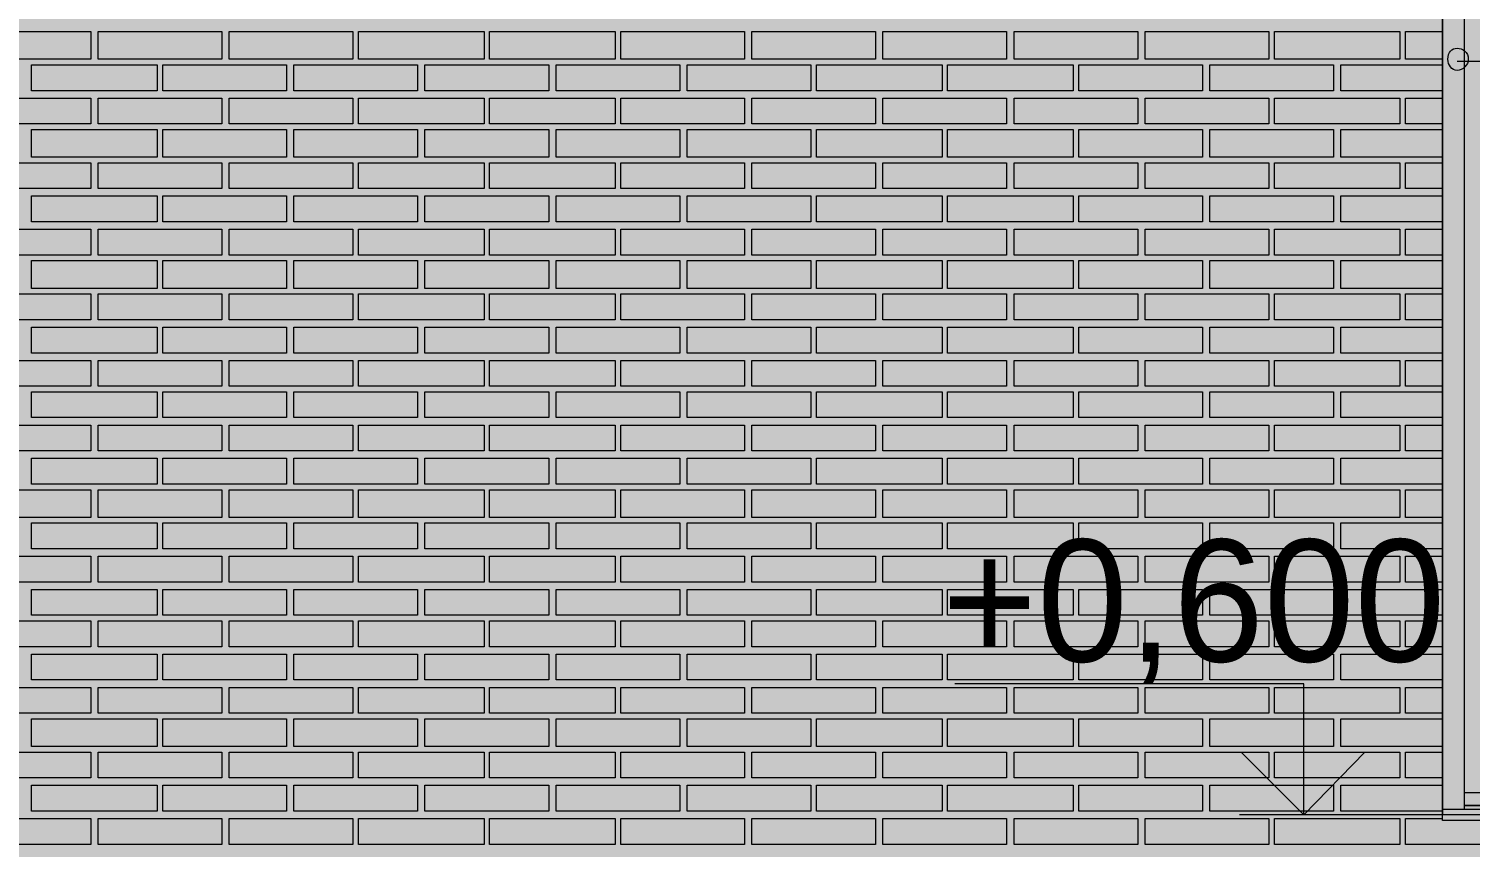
# Model space of a CAD drawing. Header units: millimetres. Extents: x -28928 to 100580, y -22867 to 36490.
# Drawn here: x -16018 to -12715, y 16819 to 18694 of the extents above; entities that cross this region are included whole.
import ezdxf

# ---------------------------------------------------------------- set-up
doc = ezdxf.new("R2010")
doc.units = ezdxf.units.MM
doc.layers.add('PDF _Геометрия', color=7, linetype='Continuous', true_color=0x8f8e8d)
doc.layers.add('PDF _Сплошная заливка', color=7, linetype='Continuous', true_color=0xffffff)
doc.layers.add('PDF _Текст', color=7, linetype='Continuous')

msp = doc.modelspace()

# ---------------------------------------------------------------- hatches: boundary and pattern name
at = {"layer": 'PDF _Сплошная заливка', "true_color": 0xdcd6cf, "transparency": 33554559}
msp.add_hatch(color=254, dxfattribs=at).paths.add_polyline_path([(-18676.6, 16343.4), (-18676.6, 19592.6), (-17276.3, 19592.6), (-17276.3, 16343.4), (19112.6, 16343.4), (19112.6, 30089.1), (-21853.9, 30089.1), (-21853.9, 16343.4), (-21375.9, 16343.4), (-21375.9, 19592.6), (-19277.4, 19592.6), (-19277.4, 16343.4)])

# ---------------------------------------------------------------- linework, layer by layer
at = {"layer": 'PDF _Геометрия', "color": 7, "lineweight": 9}
for points in [[(-12681.6, 16944.1), (-12728.2, 16944.1), (-12728.2, 18243), (-12728.2, 19516.4), (-12728.2, 19592.6), (-12778.9, 19592.6), (-12778.9, 19516.4), (-12778.9, 18243), (-12778.9, 16969.5), (-12778.9, 16893.4), (-12778.9, 19592.6), (-11780.5, 19592.6)], [(-12728.2, 16906), (-12728.2, 16969.5), (-12728.2, 18243), (-12728.2, 19541.8), (-12681.6, 19541.8)], [(-12745.1, 18619.5), (-11674.7, 18619.5)], [(-12690.1, 16893.4), (-12952.4, 16893.4), (-13096.3, 16893.4), (-13096.3, 17193.7), (-13895.9, 17193.7)], [(-11831.3, 16944.1), (-12728.2, 16944.1)], [(-11831.3, 16914.5), (-12728.2, 16914.5), (-11831.3, 16914.5)], [(-11831.3, 16914.5), (-12728.2, 16914.5)], [(-12943.9, 16893.4), (-13244.3, 16893.4)], [(-12778.9, 16906), (-12778.9, 16906)], [(-12778.9, 16880.7), (-12778.9, 16884.9)]]:
    msp.add_lwpolyline(points, dxfattribs=at)
at = {"layer": 'PDF _Геометрия', "lineweight": 9}
for points in [[(-15875.9, 18687.2), (-15875.9, 18623.7), (-16159.3, 18623.7), (-16159.3, 18687.2)], [(-15575.5, 18687.2), (-15575.5, 18623.7), (-15858.9, 18623.7), (-15858.9, 18687.2)], [(-15275.1, 18687.2), (-15275.1, 18623.7), (-15558.6, 18623.7), (-15558.6, 18687.2)], [(-14974.7, 18687.2), (-14974.7, 18623.7), (-15262.4, 18623.7), (-15262.4, 18687.2)], [(-14674.3, 18687.2), (-14674.3, 18623.7), (-14962, 18623.7), (-14962, 18687.2)], [(-14378.2, 18687.2), (-14378.2, 18623.7), (-14661.6, 18623.7), (-14661.6, 18687.2)], [(-14077.8, 18687.2), (-14077.8, 18623.7), (-14361.3, 18623.7), (-14361.3, 18687.2)], [(-13777.4, 18687.2), (-13777.4, 18623.7), (-14060.9, 18623.7), (-14060.9, 18687.2)], [(-13477, 18687.2), (-13477, 18623.7), (-13760.5, 18623.7), (-13760.5, 18687.2)], [(-13176.6, 18687.2), (-13176.6, 18623.7), (-13460.1, 18623.7), (-13460.1, 18687.2)], [(-12876.3, 18687.2), (-12876.3, 18623.7), (-13163.9, 18623.7), (-13163.9, 18687.2)], [(-15723.6, 18551.8), (-15867.4, 18551.8), (-16011.3, 18551.8), (-16011.3, 18611), (-15867.4, 18611), (-15723.6, 18611)], [(-15427.4, 18551.8), (-15567, 18551.8), (-15710.9, 18551.8), (-15710.9, 18611), (-15567, 18611), (-15427.4, 18611)], [(-15127, 18551.8), (-15266.6, 18551.8), (-15410.5, 18551.8), (-15410.5, 18611), (-15266.6, 18611), (-15127, 18611)], [(-14826.6, 18551.8), (-14970.5, 18551.8), (-15110.1, 18551.8), (-15110.1, 18611), (-14970.5, 18611), (-14826.6, 18611)], [(-14526.3, 18551.8), (-14670.1, 18551.8), (-14809.7, 18551.8), (-14809.7, 18611), (-14670.1, 18611), (-14526.3, 18611)], [(-14225.9, 18551.8), (-14369.7, 18551.8), (-14509.3, 18551.8), (-14509.3, 18611), (-14369.7, 18611), (-14225.9, 18611)], [(-13925.5, 18551.8), (-14069.3, 18551.8), (-14213.2, 18551.8), (-14213.2, 18611), (-14069.3, 18611), (-13925.5, 18611)], [(-13625.1, 18551.8), (-13768.9, 18551.8), (-13912.8, 18551.8), (-13912.8, 18611), (-13768.9, 18611), (-13625.1, 18611)], [(-13328.9, 18551.8), (-13468.6, 18551.8), (-13612.4, 18551.8), (-13612.4, 18611), (-13468.6, 18611), (-13328.9, 18611)], [(-13028.6, 18551.8), (-13168.2, 18551.8), (-13312, 18551.8), (-13312, 18611), (-13168.2, 18611), (-13028.6, 18611)], [(-15875.9, 18534.9), (-15875.9, 18475.7), (-16159.3, 18475.7), (-16159.3, 18534.9)], [(-15575.5, 18534.9), (-15575.5, 18475.7), (-15858.9, 18475.7), (-15858.9, 18534.9)], [(-15275.1, 18534.9), (-15275.1, 18475.7), (-15558.6, 18475.7), (-15558.6, 18534.9)], [(-14974.7, 18534.9), (-14974.7, 18475.7), (-15262.4, 18475.7), (-15262.4, 18534.9)], [(-14674.3, 18534.9), (-14674.3, 18475.7), (-14962, 18475.7), (-14962, 18534.9)], [(-14378.2, 18534.9), (-14378.2, 18475.7), (-14661.6, 18475.7), (-14661.6, 18534.9)], [(-14077.8, 18534.9), (-14077.8, 18475.7), (-14361.3, 18475.7), (-14361.3, 18534.9)], [(-13777.4, 18534.9), (-13777.4, 18475.7), (-14060.9, 18475.7), (-14060.9, 18534.9)], [(-13477, 18534.9), (-13477, 18475.7), (-13760.5, 18475.7), (-13760.5, 18534.9)], [(-13176.6, 18534.9), (-13176.6, 18475.7), (-13460.1, 18475.7), (-13460.1, 18534.9)], [(-12876.3, 18534.9), (-12876.3, 18475.7), (-13163.9, 18475.7), (-13163.9, 18534.9)], [(-15723.6, 18399.5), (-15867.4, 18399.5), (-16011.3, 18399.5), (-16011.3, 18463), (-15867.4, 18463), (-15723.6, 18463)], [(-15427.4, 18399.5), (-15567, 18399.5), (-15710.9, 18399.5), (-15710.9, 18463), (-15567, 18463), (-15427.4, 18463)], [(-15127, 18399.5), (-15266.6, 18399.5), (-15410.5, 18399.5), (-15410.5, 18463), (-15266.6, 18463), (-15127, 18463)], [(-14826.6, 18399.5), (-14970.5, 18399.5), (-15110.1, 18399.5), (-15110.1, 18463), (-14970.5, 18463), (-14826.6, 18463)], [(-14526.3, 18399.5), (-14670.1, 18399.5), (-14809.7, 18399.5), (-14809.7, 18463), (-14670.1, 18463), (-14526.3, 18463)], [(-14225.9, 18399.5), (-14369.7, 18399.5), (-14509.3, 18399.5), (-14509.3, 18463), (-14369.7, 18463), (-14225.9, 18463)], [(-13925.5, 18399.5), (-14069.3, 18399.5), (-14213.2, 18399.5), (-14213.2, 18463), (-14069.3, 18463), (-13925.5, 18463)], [(-13625.1, 18399.5), (-13768.9, 18399.5), (-13912.8, 18399.5), (-13912.8, 18463), (-13768.9, 18463), (-13625.1, 18463)], [(-13328.9, 18399.5), (-13468.6, 18399.5), (-13612.4, 18399.5), (-13612.4, 18463), (-13468.6, 18463), (-13328.9, 18463)], [(-13028.6, 18399.5), (-13168.2, 18399.5), (-13312, 18399.5), (-13312, 18463), (-13168.2, 18463), (-13028.6, 18463)], [(-15875.9, 18386.8), (-15875.9, 18327.6), (-16159.3, 18327.6), (-16159.3, 18386.8)], [(-15575.5, 18386.8), (-15575.5, 18327.6), (-15858.9, 18327.6), (-15858.9, 18386.8)], [(-15275.1, 18386.8), (-15275.1, 18327.6), (-15558.6, 18327.6), (-15558.6, 18386.8)], [(-14974.7, 18386.8), (-14974.7, 18327.6), (-15262.4, 18327.6), (-15262.4, 18386.8)], [(-14674.3, 18386.8), (-14674.3, 18327.6), (-14962, 18327.6), (-14962, 18386.8)], [(-14378.2, 18386.8), (-14378.2, 18327.6), (-14661.6, 18327.6), (-14661.6, 18386.8)], [(-14077.8, 18386.8), (-14077.8, 18327.6), (-14361.3, 18327.6), (-14361.3, 18386.8)], [(-13777.4, 18386.8), (-13777.4, 18327.6), (-14060.9, 18327.6), (-14060.9, 18386.8)], [(-13477, 18386.8), (-13477, 18327.6), (-13760.5, 18327.6), (-13760.5, 18386.8)], [(-13176.6, 18386.8), (-13176.6, 18327.6), (-13460.1, 18327.6), (-13460.1, 18386.8)], [(-12876.3, 18386.8), (-12876.3, 18327.6), (-13163.9, 18327.6), (-13163.9, 18386.8)], [(-15723.6, 18251.4), (-15867.4, 18251.4), (-16011.3, 18251.4), (-16011.3, 18310.7), (-15867.4, 18310.7), (-15723.6, 18310.7)], [(-15427.4, 18251.4), (-15567, 18251.4), (-15710.9, 18251.4), (-15710.9, 18310.7), (-15567, 18310.7), (-15427.4, 18310.7)], [(-15127, 18251.4), (-15266.6, 18251.4), (-15410.5, 18251.4), (-15410.5, 18310.7), (-15266.6, 18310.7), (-15127, 18310.7)], [(-14826.6, 18251.4), (-14970.5, 18251.4), (-15110.1, 18251.4), (-15110.1, 18310.7), (-14970.5, 18310.7), (-14826.6, 18310.7)], [(-14526.3, 18251.4), (-14670.1, 18251.4), (-14809.7, 18251.4), (-14809.7, 18310.7), (-14670.1, 18310.7), (-14526.3, 18310.7)], [(-14225.9, 18251.4), (-14369.7, 18251.4), (-14509.3, 18251.4), (-14509.3, 18310.7), (-14369.7, 18310.7), (-14225.9, 18310.7)], [(-13925.5, 18251.4), (-14069.3, 18251.4), (-14213.2, 18251.4), (-14213.2, 18310.7), (-14069.3, 18310.7), (-13925.5, 18310.7)], [(-13625.1, 18251.4), (-13768.9, 18251.4), (-13912.8, 18251.4), (-13912.8, 18310.7), (-13768.9, 18310.7), (-13625.1, 18310.7)], [(-13328.9, 18251.4), (-13468.6, 18251.4), (-13612.4, 18251.4), (-13612.4, 18310.7), (-13468.6, 18310.7), (-13328.9, 18310.7)], [(-13028.6, 18251.4), (-13168.2, 18251.4), (-13312, 18251.4), (-13312, 18310.7), (-13168.2, 18310.7), (-13028.6, 18310.7)], [(-15875.9, 18234.5), (-15875.9, 18175.3), (-16159.3, 18175.3), (-16159.3, 18234.5)], [(-15575.5, 18234.5), (-15575.5, 18175.3), (-15858.9, 18175.3), (-15858.9, 18234.5)], [(-15275.1, 18234.5), (-15275.1, 18175.3), (-15558.6, 18175.3), (-15558.6, 18234.5)], [(-14974.7, 18234.5), (-14974.7, 18175.3), (-15262.4, 18175.3), (-15262.4, 18234.5)], [(-14674.3, 18234.5), (-14674.3, 18175.3), (-14962, 18175.3), (-14962, 18234.5)], [(-14378.2, 18234.5), (-14378.2, 18175.3), (-14661.6, 18175.3), (-14661.6, 18234.5)], [(-14077.8, 18234.5), (-14077.8, 18175.3), (-14361.3, 18175.3), (-14361.3, 18234.5)], [(-13777.4, 18234.5), (-13777.4, 18175.3), (-14060.9, 18175.3), (-14060.9, 18234.5)], [(-13477, 18234.5), (-13477, 18175.3), (-13760.5, 18175.3), (-13760.5, 18234.5)], [(-13176.6, 18234.5), (-13176.6, 18175.3), (-13460.1, 18175.3), (-13460.1, 18234.5)], [(-12876.3, 18234.5), (-12876.3, 18175.3), (-13163.9, 18175.3), (-13163.9, 18234.5)], [(-15723.6, 18099.1), (-15867.4, 18099.1), (-16011.3, 18099.1), (-16011.3, 18162.6), (-15867.4, 18162.6), (-15723.6, 18162.6)], [(-15427.4, 18099.1), (-15567, 18099.1), (-15710.9, 18099.1), (-15710.9, 18162.6), (-15567, 18162.6), (-15427.4, 18162.6)], [(-15127, 18099.1), (-15266.6, 18099.1), (-15410.5, 18099.1), (-15410.5, 18162.6), (-15266.6, 18162.6), (-15127, 18162.6)], [(-14826.6, 18099.1), (-14970.5, 18099.1), (-15110.1, 18099.1), (-15110.1, 18162.6), (-14970.5, 18162.6), (-14826.6, 18162.6)], [(-14526.3, 18099.1), (-14670.1, 18099.1), (-14809.7, 18099.1), (-14809.7, 18162.6), (-14670.1, 18162.6), (-14526.3, 18162.6)], [(-14225.9, 18099.1), (-14369.7, 18099.1), (-14509.3, 18099.1), (-14509.3, 18162.6), (-14369.7, 18162.6), (-14225.9, 18162.6)], [(-13925.5, 18099.1), (-14069.3, 18099.1), (-14213.2, 18099.1), (-14213.2, 18162.6), (-14069.3, 18162.6), (-13925.5, 18162.6)], [(-13625.1, 18099.1), (-13768.9, 18099.1), (-13912.8, 18099.1), (-13912.8, 18162.6), (-13768.9, 18162.6), (-13625.1, 18162.6)], [(-13328.9, 18099.1), (-13468.6, 18099.1), (-13612.4, 18099.1), (-13612.4, 18162.6), (-13468.6, 18162.6), (-13328.9, 18162.6)], [(-13028.6, 18099.1), (-13168.2, 18099.1), (-13312, 18099.1), (-13312, 18162.6), (-13168.2, 18162.6), (-13028.6, 18162.6)], [(-15875.9, 18086.4), (-15875.9, 18027.2), (-16159.3, 18027.2), (-16159.3, 18086.4)], [(-15575.5, 18086.4), (-15575.5, 18027.2), (-15858.9, 18027.2), (-15858.9, 18086.4)], [(-15275.1, 18086.4), (-15275.1, 18027.2), (-15558.6, 18027.2), (-15558.6, 18086.4)], [(-14974.7, 18086.4), (-14974.7, 18027.2), (-15262.4, 18027.2), (-15262.4, 18086.4)], [(-14674.3, 18086.4), (-14674.3, 18027.2), (-14962, 18027.2), (-14962, 18086.4)], [(-14378.2, 18086.4), (-14378.2, 18027.2), (-14661.6, 18027.2), (-14661.6, 18086.4)], [(-14077.8, 18086.4), (-14077.8, 18027.2), (-14361.3, 18027.2), (-14361.3, 18086.4)], [(-13777.4, 18086.4), (-13777.4, 18027.2), (-14060.9, 18027.2), (-14060.9, 18086.4)], [(-13477, 18086.4), (-13477, 18027.2), (-13760.5, 18027.2), (-13760.5, 18086.4)], [(-13176.6, 18086.4), (-13176.6, 18027.2), (-13460.1, 18027.2), (-13460.1, 18086.4)], [(-12876.3, 18086.4), (-12876.3, 18027.2), (-13163.9, 18027.2), (-13163.9, 18086.4)], [(-15723.6, 17951), (-15867.4, 17951), (-16011.3, 17951), (-16011.3, 18010.3), (-15867.4, 18010.3), (-15723.6, 18010.3)], [(-15427.4, 17951), (-15567, 17951), (-15710.9, 17951), (-15710.9, 18010.3), (-15567, 18010.3), (-15427.4, 18010.3)], [(-15127, 17951), (-15266.6, 17951), (-15410.5, 17951), (-15410.5, 18010.3), (-15266.6, 18010.3), (-15127, 18010.3)], [(-14826.6, 17951), (-14970.5, 17951), (-15110.1, 17951), (-15110.1, 18010.3), (-14970.5, 18010.3), (-14826.6, 18010.3)], [(-14526.3, 17951), (-14670.1, 17951), (-14809.7, 17951), (-14809.7, 18010.3), (-14670.1, 18010.3), (-14526.3, 18010.3)], [(-14225.9, 17951), (-14369.7, 17951), (-14509.3, 17951), (-14509.3, 18010.3), (-14369.7, 18010.3), (-14225.9, 18010.3)], [(-13925.5, 17951), (-14069.3, 17951), (-14213.2, 17951), (-14213.2, 18010.3), (-14069.3, 18010.3), (-13925.5, 18010.3)], [(-13625.1, 17951), (-13768.9, 17951), (-13912.8, 17951), (-13912.8, 18010.3), (-13768.9, 18010.3), (-13625.1, 18010.3)], [(-13328.9, 17951), (-13468.6, 17951), (-13612.4, 17951), (-13612.4, 18010.3), (-13468.6, 18010.3), (-13328.9, 18010.3)], [(-13028.6, 17951), (-13168.2, 17951), (-13312, 17951), (-13312, 18010.3), (-13168.2, 18010.3), (-13028.6, 18010.3)], [(-15875.9, 17934.1), (-15875.9, 17874.9), (-16159.3, 17874.9), (-16159.3, 17934.1)], [(-15575.5, 17934.1), (-15575.5, 17874.9), (-15858.9, 17874.9), (-15858.9, 17934.1)], [(-15275.1, 17934.1), (-15275.1, 17874.9), (-15558.6, 17874.9), (-15558.6, 17934.1)], [(-14974.7, 17934.1), (-14974.7, 17874.9), (-15262.4, 17874.9), (-15262.4, 17934.1)], [(-14674.3, 17934.1), (-14674.3, 17874.9), (-14962, 17874.9), (-14962, 17934.1)], [(-14378.2, 17934.1), (-14378.2, 17874.9), (-14661.6, 17874.9), (-14661.6, 17934.1)], [(-14077.8, 17934.1), (-14077.8, 17874.9), (-14361.3, 17874.9), (-14361.3, 17934.1)], [(-13777.4, 17934.1), (-13777.4, 17874.9), (-14060.9, 17874.9), (-14060.9, 17934.1)], [(-13477, 17934.1), (-13477, 17874.9), (-13760.5, 17874.9), (-13760.5, 17934.1)], [(-13176.6, 17934.1), (-13176.6, 17874.9), (-13460.1, 17874.9), (-13460.1, 17934.1)], [(-12876.3, 17934.1), (-12876.3, 17874.9), (-13163.9, 17874.9), (-13163.9, 17934.1)], [(-15723.6, 17803), (-15867.4, 17803), (-16011.3, 17803), (-16011.3, 17862.2), (-15867.4, 17862.2), (-15723.6, 17862.2)], [(-15427.4, 17803), (-15567, 17803), (-15710.9, 17803), (-15710.9, 17862.2), (-15567, 17862.2), (-15427.4, 17862.2)], [(-15127, 17803), (-15266.6, 17803), (-15410.5, 17803), (-15410.5, 17862.2), (-15266.6, 17862.2), (-15127, 17862.2)], [(-14826.6, 17803), (-14970.5, 17803), (-15110.1, 17803), (-15110.1, 17862.2), (-14970.5, 17862.2), (-14826.6, 17862.2)], [(-14526.3, 17803), (-14670.1, 17803), (-14809.7, 17803), (-14809.7, 17862.2), (-14670.1, 17862.2), (-14526.3, 17862.2)], [(-14225.9, 17803), (-14369.7, 17803), (-14509.3, 17803), (-14509.3, 17862.2), (-14369.7, 17862.2), (-14225.9, 17862.2)], [(-13925.5, 17803), (-14069.3, 17803), (-14213.2, 17803), (-14213.2, 17862.2), (-14069.3, 17862.2), (-13925.5, 17862.2)], [(-13625.1, 17803), (-13768.9, 17803), (-13912.8, 17803), (-13912.8, 17862.2), (-13768.9, 17862.2), (-13625.1, 17862.2)], [(-13328.9, 17803), (-13468.6, 17803), (-13612.4, 17803), (-13612.4, 17862.2), (-13468.6, 17862.2), (-13328.9, 17862.2)], [(-13028.6, 17803), (-13168.2, 17803), (-13312, 17803), (-13312, 17862.2), (-13168.2, 17862.2), (-13028.6, 17862.2)], [(-15875.9, 17786), (-15875.9, 17726.8), (-16159.3, 17726.8), (-16159.3, 17786)], [(-15575.5, 17786), (-15575.5, 17726.8), (-15858.9, 17726.8), (-15858.9, 17786)], [(-15275.1, 17786), (-15275.1, 17726.8), (-15558.6, 17726.8), (-15558.6, 17786)], [(-14974.7, 17786), (-14974.7, 17726.8), (-15262.4, 17726.8), (-15262.4, 17786)], [(-14674.3, 17786), (-14674.3, 17726.8), (-14962, 17726.8), (-14962, 17786)], [(-14378.2, 17786), (-14378.2, 17726.8), (-14661.6, 17726.8), (-14661.6, 17786)], [(-14077.8, 17786), (-14077.8, 17726.8), (-14361.3, 17726.8), (-14361.3, 17786)], [(-13777.4, 17786), (-13777.4, 17726.8), (-14060.9, 17726.8), (-14060.9, 17786)], [(-13477, 17786), (-13477, 17726.8), (-13760.5, 17726.8), (-13760.5, 17786)], [(-13176.6, 17786), (-13176.6, 17726.8), (-13460.1, 17726.8), (-13460.1, 17786)], [(-12876.3, 17786), (-12876.3, 17726.8), (-13163.9, 17726.8), (-13163.9, 17786)], [(-15723.6, 17650.7), (-15867.4, 17650.7), (-16011.3, 17650.7), (-16011.3, 17709.9), (-15867.4, 17709.9), (-15723.6, 17709.9)], [(-15427.4, 17650.7), (-15567, 17650.7), (-15710.9, 17650.7), (-15710.9, 17709.9), (-15567, 17709.9), (-15427.4, 17709.9)], [(-15127, 17650.7), (-15266.6, 17650.7), (-15410.5, 17650.7), (-15410.5, 17709.9), (-15266.6, 17709.9), (-15127, 17709.9)], [(-14826.6, 17650.7), (-14970.5, 17650.7), (-15110.1, 17650.7), (-15110.1, 17709.9), (-14970.5, 17709.9), (-14826.6, 17709.9)], [(-14526.3, 17650.7), (-14670.1, 17650.7), (-14809.7, 17650.7), (-14809.7, 17709.9), (-14670.1, 17709.9), (-14526.3, 17709.9)], [(-14225.9, 17650.7), (-14369.7, 17650.7), (-14509.3, 17650.7), (-14509.3, 17709.9), (-14369.7, 17709.9), (-14225.9, 17709.9)], [(-13925.5, 17650.7), (-14069.3, 17650.7), (-14213.2, 17650.7), (-14213.2, 17709.9), (-14069.3, 17709.9), (-13925.5, 17709.9)], [(-13625.1, 17650.7), (-13768.9, 17650.7), (-13912.8, 17650.7), (-13912.8, 17709.9), (-13768.9, 17709.9), (-13625.1, 17709.9)], [(-13328.9, 17650.7), (-13468.6, 17650.7), (-13612.4, 17650.7), (-13612.4, 17709.9), (-13468.6, 17709.9), (-13328.9, 17709.9)], [(-13028.6, 17650.7), (-13168.2, 17650.7), (-13312, 17650.7), (-13312, 17709.9), (-13168.2, 17709.9), (-13028.6, 17709.9)], [(-15875.9, 17638), (-15875.9, 17574.5), (-16159.3, 17574.5), (-16159.3, 17638)], [(-15575.5, 17638), (-15575.5, 17574.5), (-15858.9, 17574.5), (-15858.9, 17638)], [(-15275.1, 17638), (-15275.1, 17574.5), (-15558.6, 17574.5), (-15558.6, 17638)], [(-14974.7, 17638), (-14974.7, 17574.5), (-15262.4, 17574.5), (-15262.4, 17638)], [(-14674.3, 17638), (-14674.3, 17574.5), (-14962, 17574.5), (-14962, 17638)], [(-14378.2, 17638), (-14378.2, 17574.5), (-14661.6, 17574.5), (-14661.6, 17638)], [(-14077.8, 17638), (-14077.8, 17574.5), (-14361.3, 17574.5), (-14361.3, 17638)], [(-13777.4, 17638), (-13777.4, 17574.5), (-14060.9, 17574.5), (-14060.9, 17638)], [(-13477, 17638), (-13477, 17574.5), (-13760.5, 17574.5), (-13760.5, 17638)], [(-13176.6, 17638), (-13176.6, 17574.5), (-13460.1, 17574.5), (-13460.1, 17638)], [(-12876.3, 17638), (-12876.3, 17574.5), (-13163.9, 17574.5), (-13163.9, 17638)], [(-15723.6, 17502.6), (-15867.4, 17502.6), (-16011.3, 17502.6), (-16011.3, 17561.8), (-15867.4, 17561.8), (-15723.6, 17561.8)], [(-15427.4, 17502.6), (-15567, 17502.6), (-15710.9, 17502.6), (-15710.9, 17561.8), (-15567, 17561.8), (-15427.4, 17561.8)], [(-15127, 17502.6), (-15266.6, 17502.6), (-15410.5, 17502.6), (-15410.5, 17561.8), (-15266.6, 17561.8), (-15127, 17561.8)], [(-14826.6, 17502.6), (-14970.5, 17502.6), (-15110.1, 17502.6), (-15110.1, 17561.8), (-14970.5, 17561.8), (-14826.6, 17561.8)], [(-14526.3, 17502.6), (-14670.1, 17502.6), (-14809.7, 17502.6), (-14809.7, 17561.8), (-14670.1, 17561.8), (-14526.3, 17561.8)], [(-14225.9, 17502.6), (-14369.7, 17502.6), (-14509.3, 17502.6), (-14509.3, 17561.8), (-14369.7, 17561.8), (-14225.9, 17561.8)], [(-13925.5, 17502.6), (-14069.3, 17502.6), (-14213.2, 17502.6), (-14213.2, 17561.8), (-14069.3, 17561.8), (-13925.5, 17561.8)], [(-13625.1, 17502.6), (-13768.9, 17502.6), (-13912.8, 17502.6), (-13912.8, 17561.8), (-13768.9, 17561.8), (-13625.1, 17561.8)], [(-13328.9, 17502.6), (-13468.6, 17502.6), (-13612.4, 17502.6), (-13612.4, 17561.8), (-13468.6, 17561.8), (-13328.9, 17561.8)], [(-13028.6, 17502.6), (-13168.2, 17502.6), (-13312, 17502.6), (-13312, 17561.8), (-13168.2, 17561.8), (-13028.6, 17561.8)], [(-15875.9, 17485.7), (-15875.9, 17426.4), (-16159.3, 17426.4), (-16159.3, 17485.7)], [(-15575.5, 17485.7), (-15575.5, 17426.4), (-15858.9, 17426.4), (-15858.9, 17485.7)], [(-15275.1, 17485.7), (-15275.1, 17426.4), (-15558.6, 17426.4), (-15558.6, 17485.7)], [(-14974.7, 17485.7), (-14974.7, 17426.4), (-15262.4, 17426.4), (-15262.4, 17485.7)], [(-14674.3, 17485.7), (-14674.3, 17426.4), (-14962, 17426.4), (-14962, 17485.7)], [(-14378.2, 17485.7), (-14378.2, 17426.4), (-14661.6, 17426.4), (-14661.6, 17485.7)], [(-14077.8, 17485.7), (-14077.8, 17426.4), (-14361.3, 17426.4), (-14361.3, 17485.7)], [(-13777.4, 17485.7), (-13777.4, 17426.4), (-14060.9, 17426.4), (-14060.9, 17485.7)], [(-13477, 17485.7), (-13477, 17426.4), (-13760.5, 17426.4), (-13760.5, 17485.7)], [(-13176.6, 17485.7), (-13176.6, 17426.4), (-13460.1, 17426.4), (-13460.1, 17485.7)], [(-12876.3, 17485.7), (-12876.3, 17426.4), (-13163.9, 17426.4), (-13163.9, 17485.7)], [(-15723.6, 17350.3), (-15867.4, 17350.3), (-16011.3, 17350.3), (-16011.3, 17409.5), (-15867.4, 17409.5), (-15723.6, 17409.5)], [(-15427.4, 17350.3), (-15567, 17350.3), (-15710.9, 17350.3), (-15710.9, 17409.5), (-15567, 17409.5), (-15427.4, 17409.5)], [(-15127, 17350.3), (-15266.6, 17350.3), (-15410.5, 17350.3), (-15410.5, 17409.5), (-15266.6, 17409.5), (-15127, 17409.5)], [(-14826.6, 17350.3), (-14970.5, 17350.3), (-15110.1, 17350.3), (-15110.1, 17409.5), (-14970.5, 17409.5), (-14826.6, 17409.5)], [(-14526.3, 17350.3), (-14670.1, 17350.3), (-14809.7, 17350.3), (-14809.7, 17409.5), (-14670.1, 17409.5), (-14526.3, 17409.5)], [(-14225.9, 17350.3), (-14369.7, 17350.3), (-14509.3, 17350.3), (-14509.3, 17409.5), (-14369.7, 17409.5), (-14225.9, 17409.5)], [(-13925.5, 17350.3), (-14069.3, 17350.3), (-14213.2, 17350.3), (-14213.2, 17409.5), (-14069.3, 17409.5), (-13925.5, 17409.5)], [(-13625.1, 17350.3), (-13768.9, 17350.3), (-13912.8, 17350.3), (-13912.8, 17409.5), (-13768.9, 17409.5), (-13625.1, 17409.5)], [(-13328.9, 17350.3), (-13468.6, 17350.3), (-13612.4, 17350.3), (-13612.4, 17409.5), (-13468.6, 17409.5), (-13328.9, 17409.5)], [(-13028.6, 17350.3), (-13168.2, 17350.3), (-13312, 17350.3), (-13312, 17409.5), (-13168.2, 17409.5), (-13028.6, 17409.5)], [(-15875.9, 17337.6), (-15875.9, 17278.4), (-16159.3, 17278.4), (-16159.3, 17337.6)], [(-15575.5, 17337.6), (-15575.5, 17278.4), (-15858.9, 17278.4), (-15858.9, 17337.6)], [(-15275.1, 17337.6), (-15275.1, 17278.4), (-15558.6, 17278.4), (-15558.6, 17337.6)], [(-14974.7, 17337.6), (-14974.7, 17278.4), (-15262.4, 17278.4), (-15262.4, 17337.6)], [(-14674.3, 17337.6), (-14674.3, 17278.4), (-14962, 17278.4), (-14962, 17337.6)], [(-14378.2, 17337.6), (-14378.2, 17278.4), (-14661.6, 17278.4), (-14661.6, 17337.6)], [(-14077.8, 17337.6), (-14077.8, 17278.4), (-14361.3, 17278.4), (-14361.3, 17337.6)], [(-13777.4, 17337.6), (-13777.4, 17278.4), (-14060.9, 17278.4), (-14060.9, 17337.6)], [(-13477, 17337.6), (-13477, 17278.4), (-13760.5, 17278.4), (-13760.5, 17337.6)], [(-13176.6, 17337.6), (-13176.6, 17278.4), (-13460.1, 17278.4), (-13460.1, 17337.6)], [(-12876.3, 17337.6), (-12876.3, 17278.4), (-13163.9, 17278.4), (-13163.9, 17337.6)], [(-15723.6, 17202.2), (-15867.4, 17202.2), (-16011.3, 17202.2), (-16011.3, 17261.4), (-15867.4, 17261.4), (-15723.6, 17261.4)], [(-15427.4, 17202.2), (-15567, 17202.2), (-15710.9, 17202.2), (-15710.9, 17261.4), (-15567, 17261.4), (-15427.4, 17261.4)], [(-15127, 17202.2), (-15266.6, 17202.2), (-15410.5, 17202.2), (-15410.5, 17261.4), (-15266.6, 17261.4), (-15127, 17261.4)], [(-14826.6, 17202.2), (-14970.5, 17202.2), (-15110.1, 17202.2), (-15110.1, 17261.4), (-14970.5, 17261.4), (-14826.6, 17261.4)], [(-14526.3, 17202.2), (-14670.1, 17202.2), (-14809.7, 17202.2), (-14809.7, 17261.4), (-14670.1, 17261.4), (-14526.3, 17261.4)], [(-14225.9, 17202.2), (-14369.7, 17202.2), (-14509.3, 17202.2), (-14509.3, 17261.4), (-14369.7, 17261.4), (-14225.9, 17261.4)], [(-13925.5, 17202.2), (-14069.3, 17202.2), (-14213.2, 17202.2), (-14213.2, 17261.4), (-14069.3, 17261.4), (-13925.5, 17261.4)], [(-13625.1, 17202.2), (-13768.9, 17202.2), (-13912.8, 17202.2), (-13912.8, 17261.4), (-13768.9, 17261.4), (-13625.1, 17261.4)], [(-13328.9, 17202.2), (-13468.6, 17202.2), (-13612.4, 17202.2), (-13612.4, 17261.4), (-13468.6, 17261.4), (-13328.9, 17261.4)], [(-13028.6, 17202.2), (-13168.2, 17202.2), (-13312, 17202.2), (-13312, 17261.4), (-13168.2, 17261.4), (-13028.6, 17261.4)], [(-15875.9, 17185.3), (-15875.9, 17126), (-16159.3, 17126), (-16159.3, 17185.3)], [(-15575.5, 17185.3), (-15575.5, 17126), (-15858.9, 17126), (-15858.9, 17185.3)], [(-15275.1, 17185.3), (-15275.1, 17126), (-15558.6, 17126), (-15558.6, 17185.3)], [(-14974.7, 17185.3), (-14974.7, 17126), (-15262.4, 17126), (-15262.4, 17185.3)], [(-14674.3, 17185.3), (-14674.3, 17126), (-14962, 17126), (-14962, 17185.3)], [(-14378.2, 17185.3), (-14378.2, 17126), (-14661.6, 17126), (-14661.6, 17185.3)], [(-14077.8, 17185.3), (-14077.8, 17126), (-14361.3, 17126), (-14361.3, 17185.3)], [(-13777.4, 17185.3), (-13777.4, 17126), (-14060.9, 17126), (-14060.9, 17185.3)], [(-13477, 17185.3), (-13477, 17126), (-13760.5, 17126), (-13760.5, 17185.3)], [(-13176.6, 17185.3), (-13176.6, 17126), (-13460.1, 17126), (-13460.1, 17185.3)], [(-12876.3, 17185.3), (-12876.3, 17126), (-13163.9, 17126), (-13163.9, 17185.3)], [(-15723.6, 17049.9), (-15867.4, 17049.9), (-16011.3, 17049.9), (-16011.3, 17113.4), (-15867.4, 17113.4), (-15723.6, 17113.4)], [(-15427.4, 17049.9), (-15567, 17049.9), (-15710.9, 17049.9), (-15710.9, 17113.4), (-15567, 17113.4), (-15427.4, 17113.4)], [(-15127, 17049.9), (-15266.6, 17049.9), (-15410.5, 17049.9), (-15410.5, 17113.4), (-15266.6, 17113.4), (-15127, 17113.4)], [(-14826.6, 17049.9), (-14970.5, 17049.9), (-15110.1, 17049.9), (-15110.1, 17113.4), (-14970.5, 17113.4), (-14826.6, 17113.4)], [(-14526.3, 17049.9), (-14670.1, 17049.9), (-14809.7, 17049.9), (-14809.7, 17113.4), (-14670.1, 17113.4), (-14526.3, 17113.4)], [(-14225.9, 17049.9), (-14369.7, 17049.9), (-14509.3, 17049.9), (-14509.3, 17113.4), (-14369.7, 17113.4), (-14225.9, 17113.4)], [(-13925.5, 17049.9), (-14069.3, 17049.9), (-14213.2, 17049.9), (-14213.2, 17113.4), (-14069.3, 17113.4), (-13925.5, 17113.4)], [(-13625.1, 17049.9), (-13768.9, 17049.9), (-13912.8, 17049.9), (-13912.8, 17113.4), (-13768.9, 17113.4), (-13625.1, 17113.4)], [(-13328.9, 17049.9), (-13468.6, 17049.9), (-13612.4, 17049.9), (-13612.4, 17113.4), (-13468.6, 17113.4), (-13328.9, 17113.4)], [(-13028.6, 17049.9), (-13168.2, 17049.9), (-13312, 17049.9), (-13312, 17113.4), (-13168.2, 17113.4), (-13028.6, 17113.4)], [(-15875.9, 17037.2), (-15875.9, 16978), (-16159.3, 16978), (-16159.3, 17037.2)], [(-15575.5, 17037.2), (-15575.5, 16978), (-15858.9, 16978), (-15858.9, 17037.2)], [(-15275.1, 17037.2), (-15275.1, 16978), (-15558.6, 16978), (-15558.6, 17037.2)], [(-14974.7, 17037.2), (-14974.7, 16978), (-15262.4, 16978), (-15262.4, 17037.2)], [(-14674.3, 17037.2), (-14674.3, 16978), (-14962, 16978), (-14962, 17037.2)], [(-14378.2, 17037.2), (-14378.2, 16978), (-14661.6, 16978), (-14661.6, 17037.2)], [(-14077.8, 17037.2), (-14077.8, 16978), (-14361.3, 16978), (-14361.3, 17037.2)], [(-13777.4, 17037.2), (-13777.4, 16978), (-14060.9, 16978), (-14060.9, 17037.2)], [(-13477, 17037.2), (-13477, 16978), (-13760.5, 16978), (-13760.5, 17037.2)], [(-13176.6, 17037.2), (-13176.6, 16978), (-13460.1, 16978), (-13460.1, 17037.2)], [(-12876.3, 17037.2), (-12876.3, 16978), (-13163.9, 16978), (-13163.9, 17037.2)], [(-15723.6, 16901.8), (-15867.4, 16901.8), (-16011.3, 16901.8), (-16011.3, 16961), (-15867.4, 16961), (-15723.6, 16961)], [(-15427.4, 16901.8), (-15567, 16901.8), (-15710.9, 16901.8), (-15710.9, 16961), (-15567, 16961), (-15427.4, 16961)], [(-15127, 16901.8), (-15266.6, 16901.8), (-15410.5, 16901.8), (-15410.5, 16961), (-15266.6, 16961), (-15127, 16961)], [(-14826.6, 16901.8), (-14970.5, 16901.8), (-15110.1, 16901.8), (-15110.1, 16961), (-14970.5, 16961), (-14826.6, 16961)], [(-14526.3, 16901.8), (-14670.1, 16901.8), (-14809.7, 16901.8), (-14809.7, 16961), (-14670.1, 16961), (-14526.3, 16961)], [(-14225.9, 16901.8), (-14369.7, 16901.8), (-14509.3, 16901.8), (-14509.3, 16961), (-14369.7, 16961), (-14225.9, 16961)], [(-13925.5, 16901.8), (-14069.3, 16901.8), (-14213.2, 16901.8), (-14213.2, 16961), (-14069.3, 16961), (-13925.5, 16961)], [(-13625.1, 16901.8), (-13768.9, 16901.8), (-13912.8, 16901.8), (-13912.8, 16961), (-13768.9, 16961), (-13625.1, 16961)], [(-13328.9, 16901.8), (-13468.6, 16901.8), (-13612.4, 16901.8), (-13612.4, 16961), (-13468.6, 16961), (-13328.9, 16961)], [(-13028.6, 16901.8), (-13168.2, 16901.8), (-13312, 16901.8), (-13312, 16961), (-13168.2, 16961), (-13028.6, 16961)], [(-15875.9, 16884.9), (-15875.9, 16825.7), (-16159.3, 16825.7), (-16159.3, 16884.9)], [(-15575.5, 16884.9), (-15575.5, 16825.7), (-15858.9, 16825.7), (-15858.9, 16884.9)], [(-15275.1, 16884.9), (-15275.1, 16825.7), (-15558.6, 16825.7), (-15558.6, 16884.9)], [(-14974.7, 16884.9), (-14974.7, 16825.7), (-15262.4, 16825.7), (-15262.4, 16884.9)], [(-14674.3, 16884.9), (-14674.3, 16825.7), (-14962, 16825.7), (-14962, 16884.9)], [(-14378.2, 16884.9), (-14378.2, 16825.7), (-14661.6, 16825.7), (-14661.6, 16884.9)], [(-14077.8, 16884.9), (-14077.8, 16825.7), (-14361.3, 16825.7), (-14361.3, 16884.9)], [(-13777.4, 16884.9), (-13777.4, 16825.7), (-14060.9, 16825.7), (-14060.9, 16884.9)], [(-13477, 16884.9), (-13477, 16825.7), (-13760.5, 16825.7), (-13760.5, 16884.9)], [(-13176.6, 16884.9), (-13176.6, 16825.7), (-13460.1, 16825.7), (-13460.1, 16884.9)], [(-12876.3, 16884.9), (-12876.3, 16825.7), (-13163.9, 16825.7), (-13163.9, 16884.9)]]:
    msp.add_lwpolyline(points, close=True, dxfattribs=at)
for points in [[(-12778.9, 18623.7), (-12863.6, 18623.7), (-12863.6, 18687.2), (-12778.9, 18687.2)], [(-12778.9, 18551.8), (-12867.8, 18551.8), (-13011.6, 18551.8), (-13011.6, 18611), (-12867.8, 18611), (-12778.9, 18611)], [(-12778.9, 18475.7), (-12863.6, 18475.7), (-12863.6, 18534.9), (-12778.9, 18534.9)], [(-12778.9, 18399.5), (-12867.8, 18399.5), (-13011.6, 18399.5), (-13011.6, 18463), (-12867.8, 18463), (-12778.9, 18463)], [(-12778.9, 18327.6), (-12863.6, 18327.6), (-12863.6, 18386.8), (-12778.9, 18386.8)], [(-12778.9, 18251.4), (-12867.8, 18251.4), (-13011.6, 18251.4), (-13011.6, 18310.7), (-12867.8, 18310.7), (-12778.9, 18310.7)], [(-12778.9, 18175.3), (-12863.6, 18175.3), (-12863.6, 18234.5), (-12778.9, 18234.5)], [(-12778.9, 18099.1), (-12867.8, 18099.1), (-13011.6, 18099.1), (-13011.6, 18162.6), (-12867.8, 18162.6), (-12778.9, 18162.6)], [(-12778.9, 18027.2), (-12863.6, 18027.2), (-12863.6, 18086.4), (-12778.9, 18086.4)], [(-12778.9, 17951), (-12867.8, 17951), (-13011.6, 17951), (-13011.6, 18010.3), (-12867.8, 18010.3), (-12778.9, 18010.3)], [(-12778.9, 17874.9), (-12863.6, 17874.9), (-12863.6, 17934.1), (-12778.9, 17934.1)], [(-12778.9, 17803), (-12867.8, 17803), (-13011.6, 17803), (-13011.6, 17862.2), (-12867.8, 17862.2), (-12778.9, 17862.2)], [(-12778.9, 17726.8), (-12863.6, 17726.8), (-12863.6, 17786), (-12778.9, 17786)], [(-12778.9, 17650.7), (-12867.8, 17650.7), (-13011.6, 17650.7), (-13011.6, 17709.9), (-12867.8, 17709.9), (-12778.9, 17709.9)], [(-12778.9, 17574.5), (-12863.6, 17574.5), (-12863.6, 17638), (-12778.9, 17638)], [(-12778.9, 17502.6), (-12867.8, 17502.6), (-13011.6, 17502.6), (-13011.6, 17561.8), (-12867.8, 17561.8), (-12778.9, 17561.8)], [(-12778.9, 17426.4), (-12863.6, 17426.4), (-12863.6, 17485.7), (-12778.9, 17485.7)], [(-12778.9, 17350.3), (-12867.8, 17350.3), (-13011.6, 17350.3), (-13011.6, 17409.5), (-12867.8, 17409.5), (-12778.9, 17409.5)], [(-12778.9, 17278.4), (-12863.6, 17278.4), (-12863.6, 17337.6), (-12778.9, 17337.6)], [(-12778.9, 17202.2), (-12867.8, 17202.2), (-13011.6, 17202.2), (-13011.6, 17261.4), (-12867.8, 17261.4), (-12778.9, 17261.4)], [(-12778.9, 17126), (-12863.6, 17126), (-12863.6, 17185.3), (-12778.9, 17185.3)], [(-12778.9, 17049.9), (-12867.8, 17049.9), (-13011.6, 17049.9), (-13011.6, 17113.4), (-12867.8, 17113.4), (-12778.9, 17113.4)], [(-12778.9, 16978), (-12863.6, 16978), (-12863.6, 17037.2), (-12778.9, 17037.2)], [(-12778.9, 16901.8), (-12867.8, 16901.8), (-13011.6, 16901.8), (-13011.6, 16961), (-12867.8, 16961), (-12778.9, 16961)], [(-12575.9, 16880.7), (-12575.9, 16825.7), (-12863.6, 16825.7), (-12863.6, 16884.9), (-12778.9, 16884.9)]]:
    msp.add_lwpolyline(points, dxfattribs=at)
at = {"layer": 'PDF _Геометрия', "color": 7, "lineweight": 18}
msp.add_lwpolyline([(-12956.6, 17037.2), (-13096.3, 16893.4), (-13240.1, 17037.2)], dxfattribs=at)
at = {"layer": 'PDF _Геометрия', "color": 7, "lineweight": 9}
msp.add_lwpolyline([(-11780.5, 16880.7), (-12778.9, 16880.7), (-12778.9, 16906), (-11780.5, 16906)], close=True, dxfattribs=at)
for points in [[(-12766.3, 18623.7), (-12766.3, 18640.7), (-12757.8, 18649.1), (-12745.1, 18649.1)], [(-12766.3, 18623.7), (-12766.3, 18640.7), (-12757.8, 18649.1), (-12745.1, 18649.1)], [(-12745.1, 18649.1), (-12732.4, 18649.1), (-12719.7, 18640.7), (-12719.7, 18623.7)], [(-12745.1, 18649.1), (-12732.4, 18649.1), (-12719.7, 18640.7), (-12719.7, 18623.7)], [(-12745.1, 18598.4), (-12757.8, 18598.4), (-12766.3, 18611), (-12766.3, 18623.7)], [(-12745.1, 18598.4), (-12757.8, 18598.4), (-12766.3, 18611), (-12766.3, 18623.7)], [(-12719.7, 18623.7), (-12719.7, 18611), (-12732.4, 18598.4), (-12745.1, 18598.4)], [(-12719.7, 18623.7), (-12719.7, 18611), (-12732.4, 18598.4), (-12745.1, 18598.4)]]:
    msp.add_open_spline(points, degree=3, dxfattribs=at)

# ---------------------------------------------------------------- texts
at = {"layer": 'PDF _Текст', "insert": (-13925.8, 17358.1), "char_height": 279.44, "attachment_point": 4, "style": ''}
msp.add_mtext('+0,600', dxfattribs=at)

doc.saveas('drawing.dxf')
